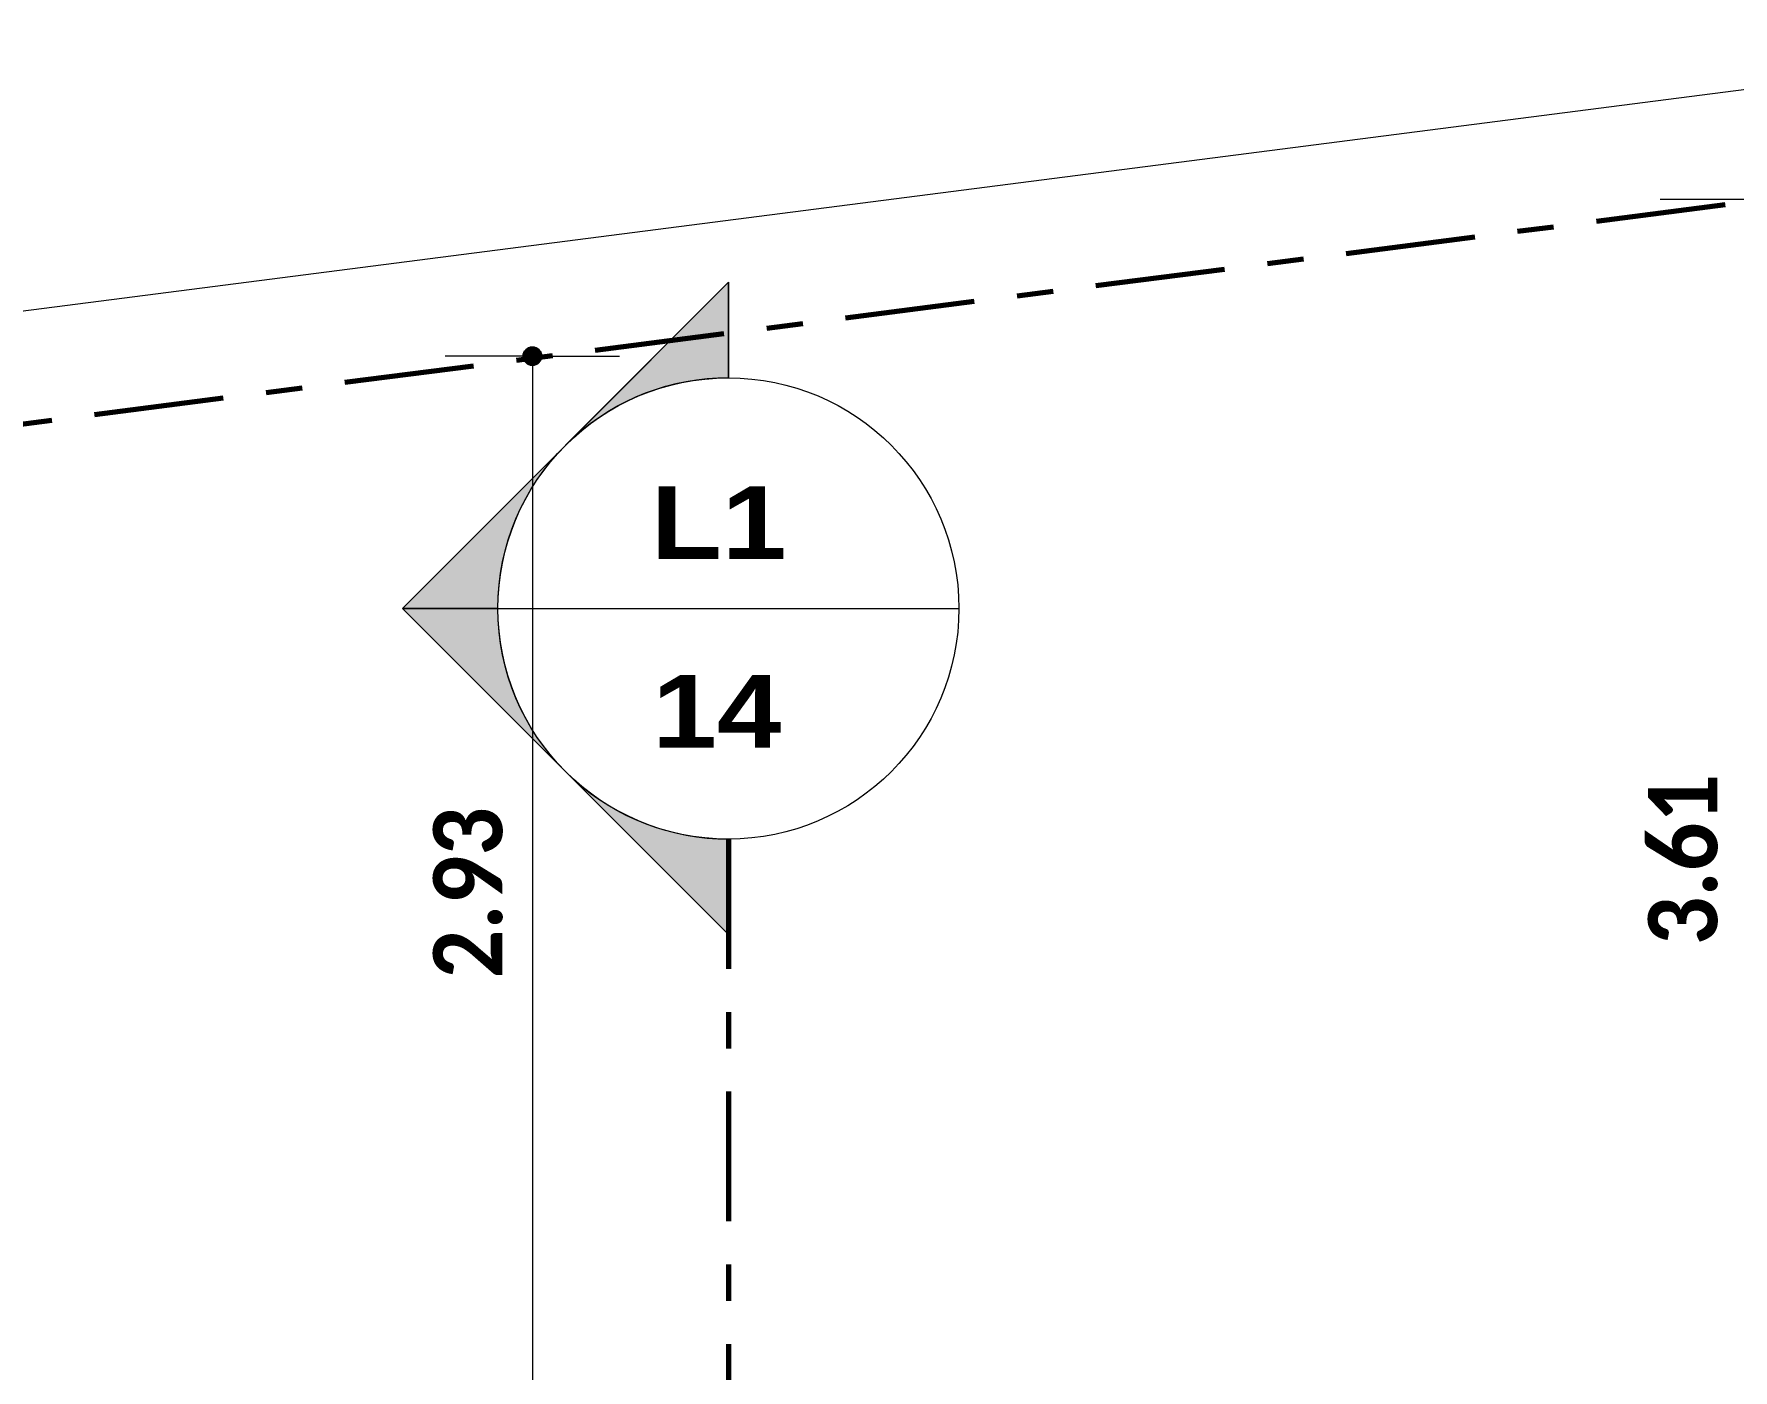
# Model space of a CAD drawing. Header units: metres. Extents: x -144 to 1000, y -717 to 29.
# Drawn here: x 890.61 to 895.291, y -547.991 to -544.313 of the extents above; entities that cross this region are included whole.
import ezdxf

# ---------------------------------------------------------------- set-up
doc = ezdxf.new("R2010")
doc.units = ezdxf.units.M
doc.linetypes.add('Dash Dot 3_16_', pattern=[0.595313, 0.357187, -0.119063, 0, -0.119063])
doc.layers.get('0').update_dxf_attribs({"color": 1})
for name, color, linetype, lineweight in [('A-ANNO-DIMS', 1, 'Continuous', 9), ('A-DETL', 1, 'Continuous', 9), ('G-ANNO-SYMB', 1, 'Continuous', 9)]:
    doc.layers.add(name, color=color, linetype=linetype, lineweight=lineweight)
doc.styles.add('Arial Black', font='', dxfattribs={"height": 0.15})
doc.styles.add('Calibri_B_7', font='calibrib.ttf', dxfattribs={"width": 0.8, "height": 0.18})
doc.styles.get('Arial Black').set_extended_font_data('Arial Black')

# ---------------------------------------------------------------- blocks, each defined once
blk = doc.blocks.new('J')
at = {"layer": 'A-ANNO-DIMS', "lineweight": 25, "true_color": 0x0000ff}
h = blk.add_hatch(color=5, dxfattribs=at)
edge = h.paths.add_edge_path()
edge.add_arc((885.278, -486.3496), 0.025, 0, 360)
at = {"layer": 'G-ANNO-SYMB', "extrusion": (0, 0, -1)}
h = blk.add_hatch(color=256, dxfattribs=at)
edge = h.paths.add_edge_path()
edge.add_arc((-885.8178, -487.0441), 0.6358, 47.9216, 90)
edge.add_line((-885.8178, -486.4083), (-885.8178, -486.1461))
edge.add_line((-885.8178, -486.1461), (-885.3917, -486.5722))
h = blk.add_hatch(color=256, dxfattribs=at)
edge = h.paths.add_edge_path()
edge.add_line((-885.3688, -486.5951), (-884.9198, -487.0441))
edge.add_line((-884.9198, -487.0441), (-885.1828, -487.0441))
edge.add_arc((-885.8178, -487.0441), 0.635, 0, 45)
h = blk.add_hatch(color=256, dxfattribs=at)
edge = h.paths.add_edge_path()
edge.add_arc((-885.8178, -487.0441), 0.635, -45, 0)
edge.add_line((-885.1828, -487.0441), (-884.9198, -487.0441))
edge.add_line((-884.9198, -487.0441), (-885.3688, -487.4931))
h = blk.add_hatch(color=256, dxfattribs=at)
edge = h.paths.add_edge_path()
edge.add_line((-885.3917, -487.516), (-885.8178, -487.9421))
edge.add_line((-885.8178, -487.9421), (-885.8178, -487.6799))
edge.add_arc((-885.8178, -487.0441), 0.6358, -90, -47.9216)
at = {"layer": 'A-ANNO-DIMS', "color": 5, "true_color": 0x0000ff}
for p, q in [((869.5503, -488.0684), (891.0258, -485.3047)), ((888.6253, -485.9185), (888.3853, -485.9185)), ((885.278, -486.3496), (885.038, -486.3496)), ((885.278, -486.3496), (885.278, -489.2757)), ((885.278, -486.3496), (885.518, -486.3496))]:
    blk.add_line(p, q, dxfattribs=at)
at = {"layer": 'A-ANNO-DIMS', "color": 5, "lineweight": 25, "true_color": 0x0000ff}
blk.add_circle((885.278, -486.3496), 0.025, dxfattribs=at)
at = {"layer": 'A-DETL', "color": 7, "linetype": 'Dash Dot 3_16_', "lineweight": 70}
blk.add_line((869.5897, -488.374), (891.0651, -485.6102), dxfattribs=at)
at = {"layer": 'A-DETL', "color": 253, "true_color": 0xb6b6b6}
for p, q in [((888.67, -485.9185), (888.57, -485.9185)), ((885.32, -486.3496), (885.22, -486.3496))]:
    blk.add_line(p, q, dxfattribs=at)
at = {"layer": 'G-ANNO-SYMB', "lineweight": 18, "extrusion": (0, 0, -1)}
for p, q in [((884.9198, -487.0441), (885.8178, -486.1461)), ((885.3917, -486.5722), (885.8178, -486.1461)), ((885.8178, -486.4091), (885.8178, -486.1461)), ((885.8178, -486.1461), (885.8178, -486.4083)), ((884.9198, -487.0441), (885.3688, -486.5951)), ((884.9198, -487.0441), (885.8178, -487.9421)), ((885.1828, -487.0441), (884.9198, -487.0441)), ((885.3688, -487.4931), (884.9198, -487.0441)), ((884.9198, -487.0441), (885.1828, -487.0441)), ((885.8178, -487.9421), (885.3917, -487.516)), ((885.8178, -487.6791), (885.8178, -487.9421)), ((885.8178, -487.6799), (885.8178, -487.9421))]:
    blk.add_line(p, q, dxfattribs=at)
at = {"layer": 'G-ANNO-SYMB', "lineweight": 18}
blk.add_line((885.1828, -487.0441), (886.4528, -487.0441), dxfattribs=at)
at = {"layer": 'G-ANNO-SYMB', "linetype": 'Dash Dot 3_16_', "lineweight": 70}
blk.add_line((885.8178, -487.6791), (885.8178, -495.5897), dxfattribs=at)
at = {"layer": 'G-ANNO-SYMB', "lineweight": 18, "extrusion": (0, 0, -1)}
for radius, start, end in [(0.635, 270, 90), (0.6358, 47.9216, 90), (0.635, 90, 270), (0.635, 0, 45), (0.635, 315, 0), (0.6358, 270, 312.0784)]:
    blk.add_arc((-885.8178, -487.0441), radius, start, end, dxfattribs=at)
at = {"layer": 'A-ANNO-DIMS', "color": 5, "true_color": 0x0000ff, "style": 'Calibri_B_7', "width": 0.9}
for s, p in [('3.61', (888.542, -487.9715)), ('2.93', (885.1947, -488.0626))]:
    blk.add_text(s, height=0.19, rotation=90, dxfattribs=at).set_placement(p)
at = {"layer": 'G-ANNO-SYMB', "style": 'Arial Black'}
for s, p in [('L1', (885.6046, -486.9077)), ('14', (885.6082, -487.4273))]:
    blk.add_text(s, height=0.2, dxfattribs=at).set_placement(p)

msp = doc.modelspace()

# ---------------------------------------------------------------- block references
at = {"color": 3}
msp.add_blockref('J', (6.7051, -58.8503), dxfattribs=at)

doc.saveas('drawing.dxf')
